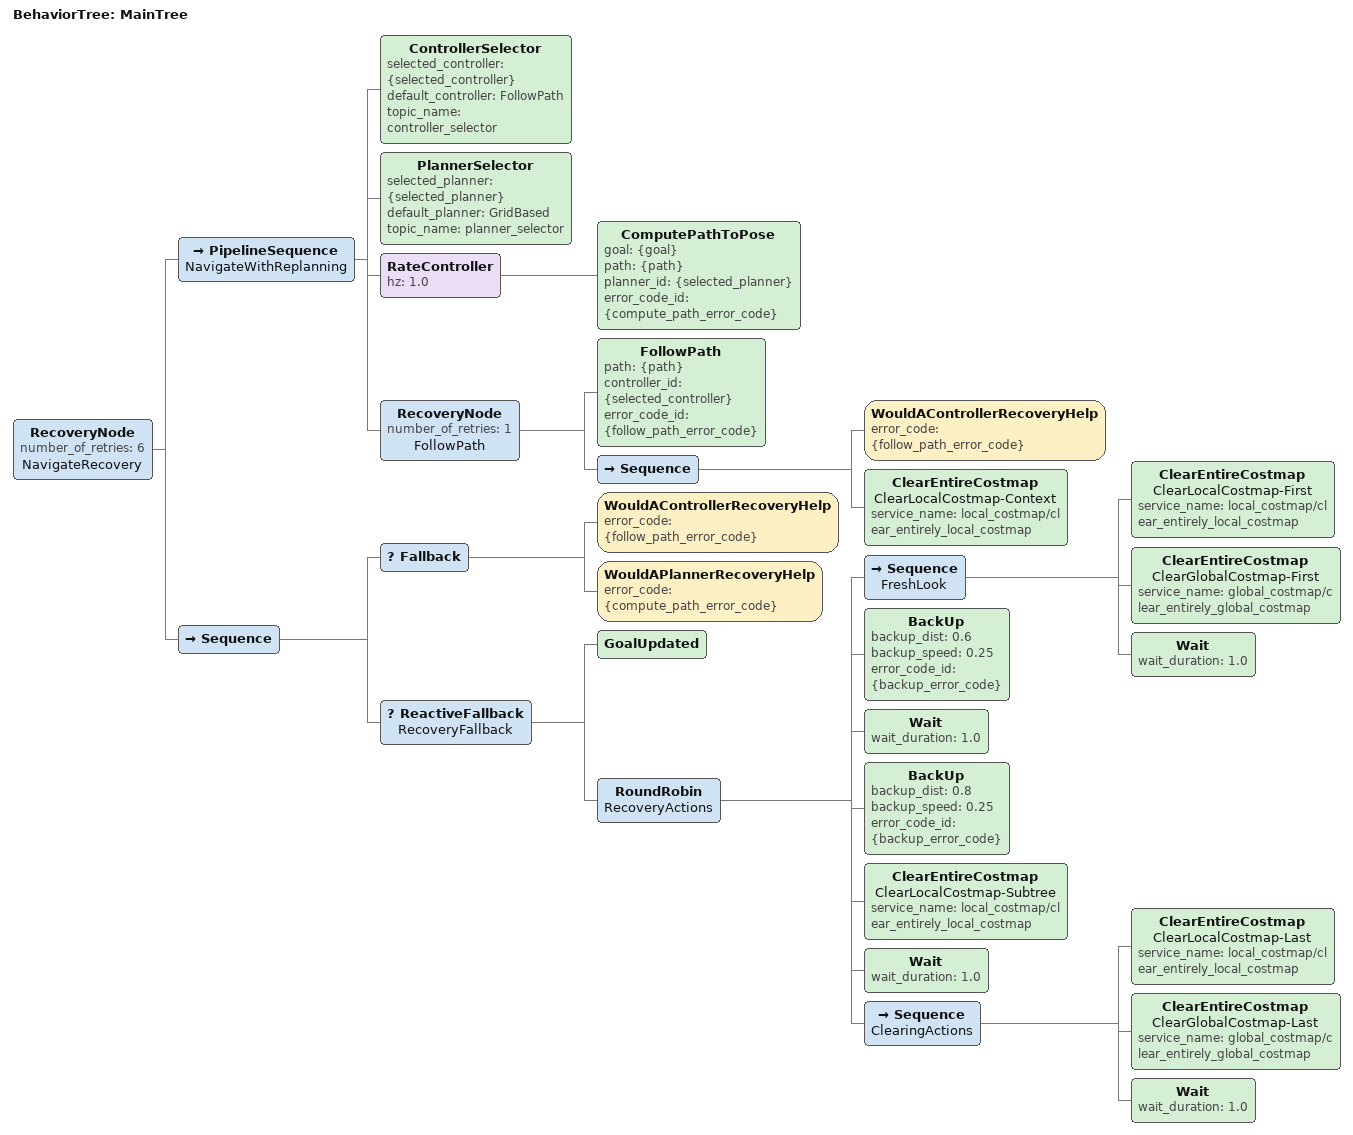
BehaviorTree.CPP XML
<root BTCPP_format="4" main_tree_to_execute="MainTree">
  <BehaviorTree ID="MainTree">
    <RecoveryNode number_of_retries="6" name="NavigateRecovery">
      <PipelineSequence name="NavigateWithReplanning">
        <ControllerSelector selected_controller="{selected_controller}" default_controller="FollowPath" topic_name="controller_selector"/>
        <PlannerSelector selected_planner="{selected_planner}" default_planner="GridBased" topic_name="planner_selector"/>
        <RateController hz="1.0">
          <ComputePathToPose goal="{goal}" path="{path}" planner_id="{selected_planner}" error_code_id="{compute_path_error_code}"/>
        </RateController>
        <RecoveryNode number_of_retries="1" name="FollowPath">
          <FollowPath path="{path}" controller_id="{selected_controller}" error_code_id="{follow_path_error_code}"/>
          <Sequence>
            <WouldAControllerRecoveryHelp error_code="{follow_path_error_code}"/>
            <ClearEntireCostmap name="ClearLocalCostmap-Context" service_name="local_costmap/clear_entirely_local_costmap"/>
          </Sequence>
        </RecoveryNode>
      </PipelineSequence>
      <Sequence>
        <Fallback>
          <WouldAControllerRecoveryHelp error_code="{follow_path_error_code}"/>
          <WouldAPlannerRecoveryHelp error_code="{compute_path_error_code}"/>
        </Fallback>
        <ReactiveFallback name="RecoveryFallback">
          <GoalUpdated/>
          <RoundRobin name="RecoveryActions">
            <Sequence name="FreshLook">
              <ClearEntireCostmap name="ClearLocalCostmap-First" service_name="local_costmap/clear_entirely_local_costmap"/>
              <ClearEntireCostmap name="ClearGlobalCostmap-First" service_name="global_costmap/clear_entirely_global_costmap"/>
              <Wait wait_duration="1.0"/>
            </Sequence>
            <BackUp backup_dist="0.6" backup_speed="0.25" error_code_id="{backup_error_code}"/>
            <Wait wait_duration="1.0"/>
            <BackUp backup_dist="0.8" backup_speed="0.25" error_code_id="{backup_error_code}"/>
            <ClearEntireCostmap name="ClearLocalCostmap-Subtree" service_name="local_costmap/clear_entirely_local_costmap"/>
            <Wait wait_duration="1.0"/>
            <Sequence name="ClearingActions">
              <ClearEntireCostmap name="ClearLocalCostmap-Last" service_name="local_costmap/clear_entirely_local_costmap"/>
              <ClearEntireCostmap name="ClearGlobalCostmap-Last" service_name="global_costmap/clear_entirely_global_costmap"/>
              <Wait wait_duration="1.0"/>
            </Sequence>
          </RoundRobin>
        </ReactiveFallback>
      </Sequence>
    </RecoveryNode>
  </BehaviorTree>
</root>
